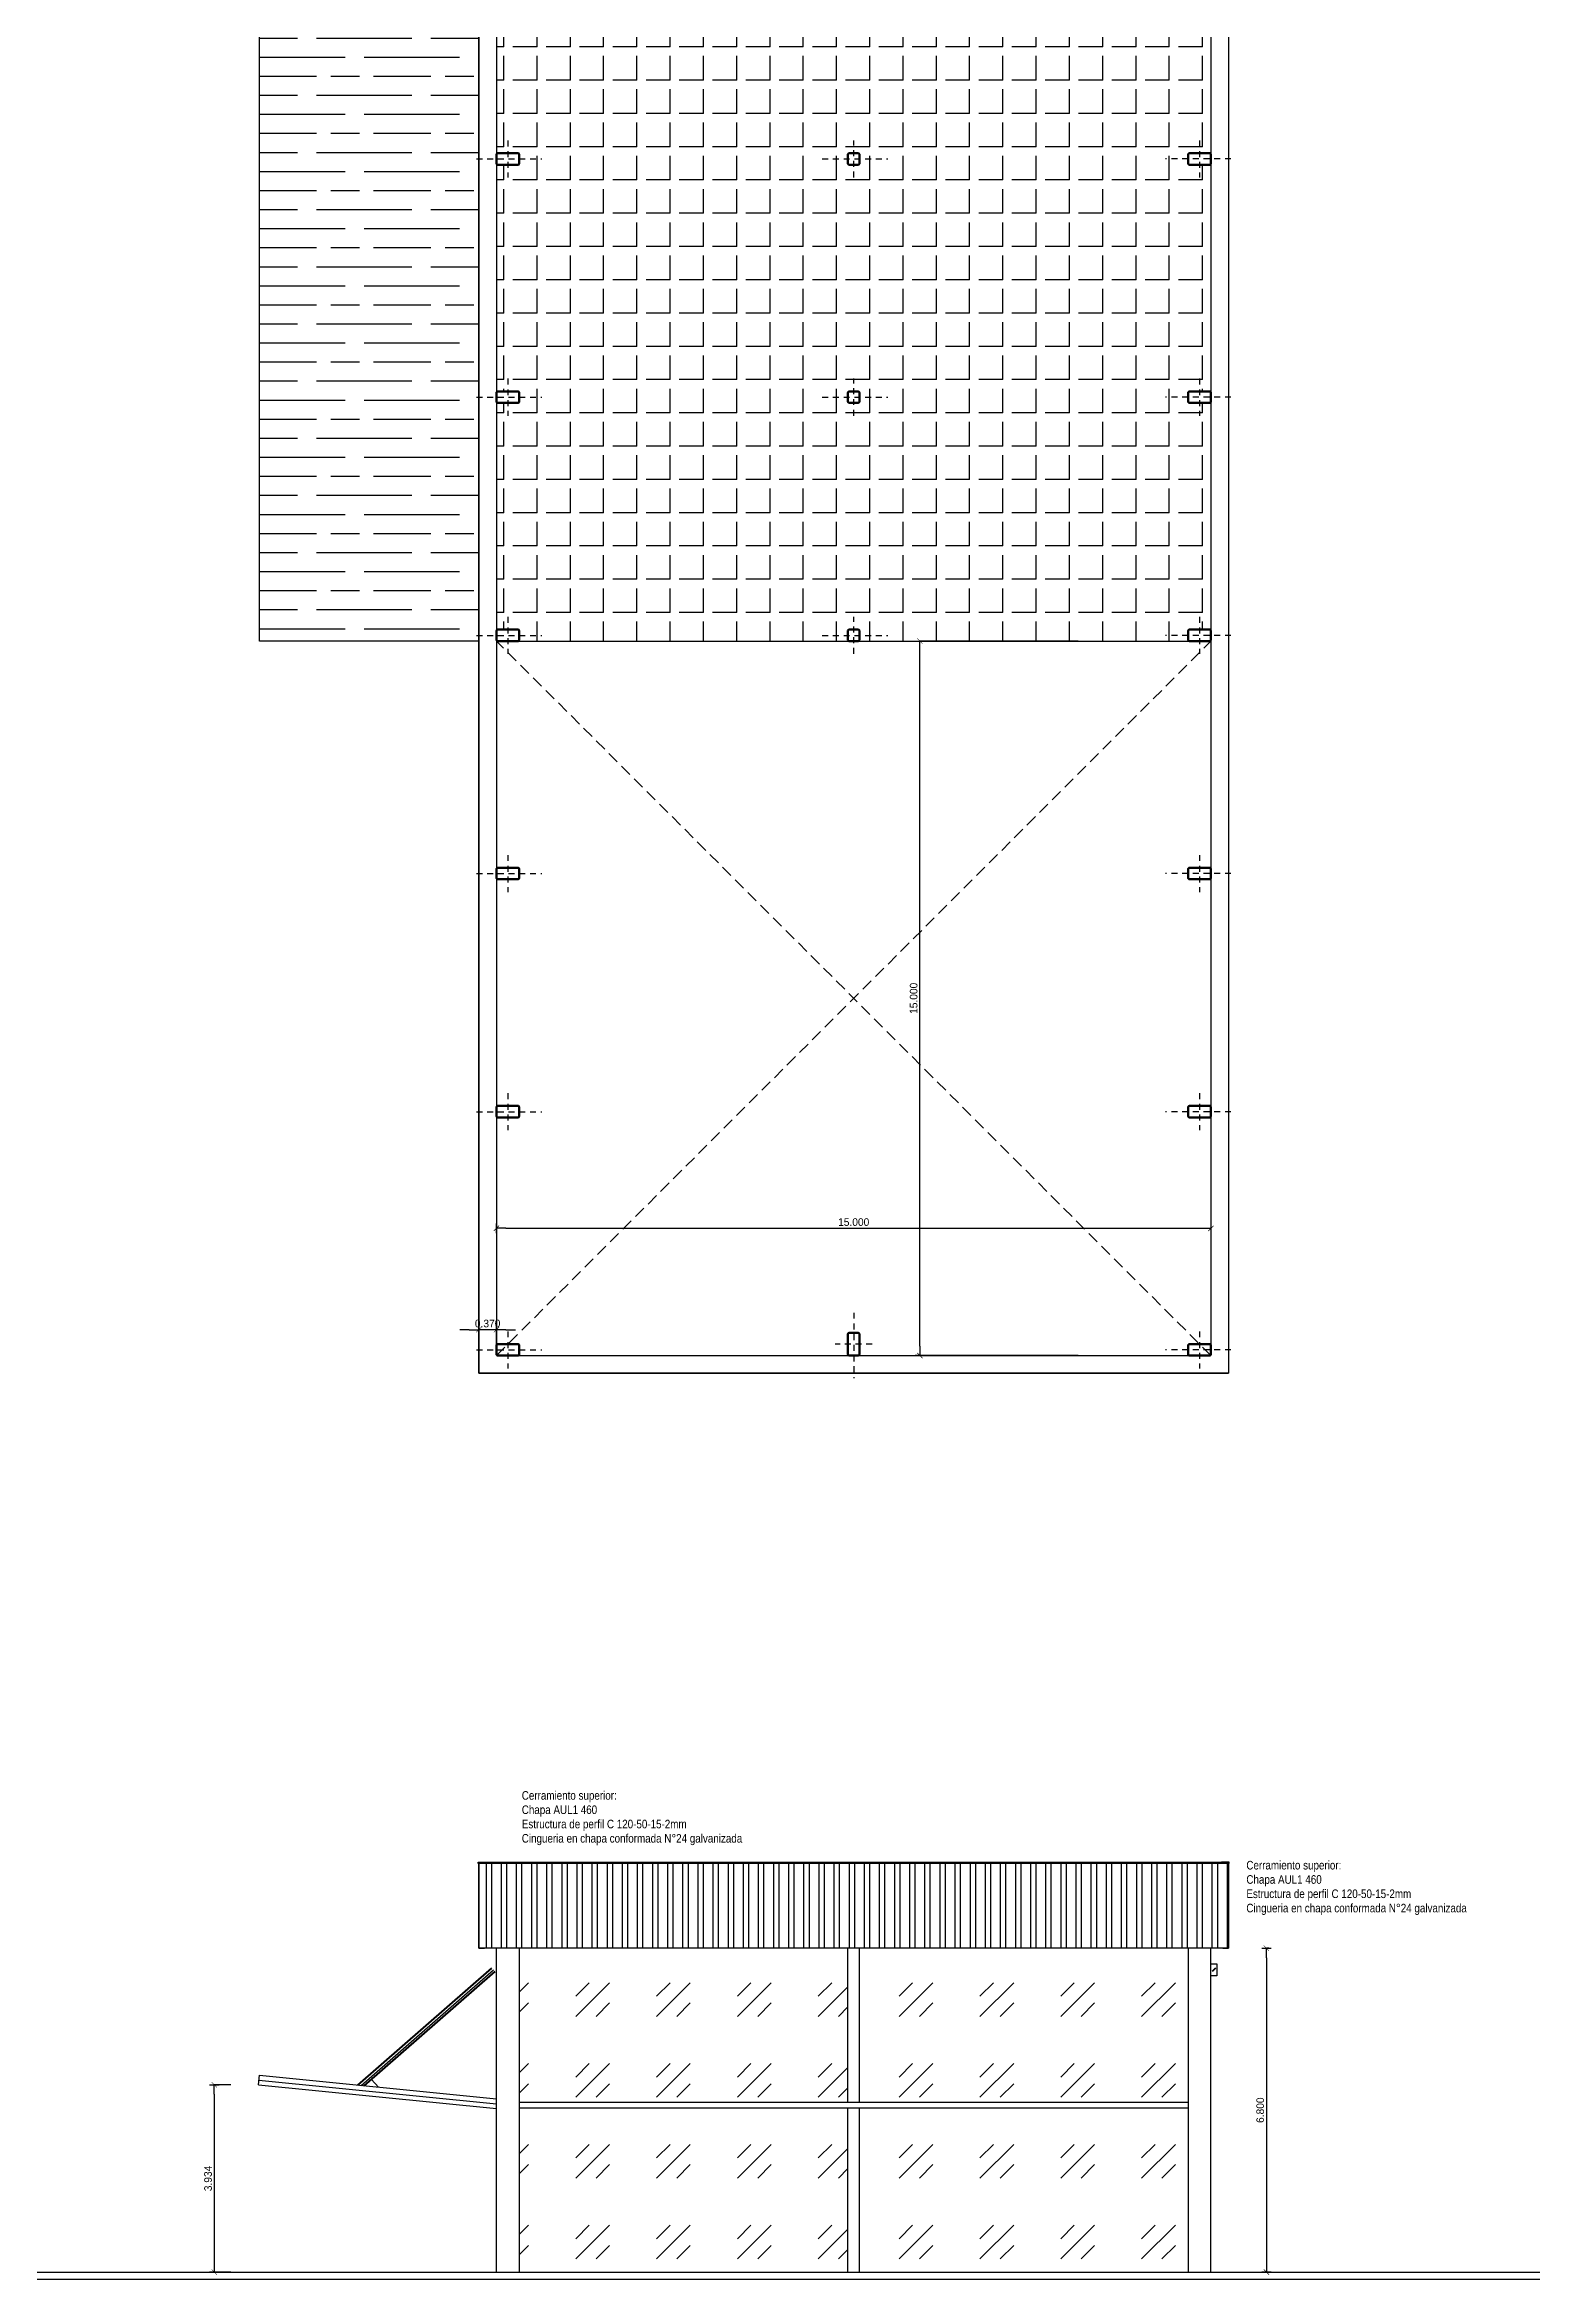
# Model space of a CAD drawing. Header units: millimetres. Extents: x -20 to 118, y -57 to 37.
# Drawn here: x 21.09 to 52.33, y -56.64 to -9.73 of the extents above; entities that cross this region are included whole.
import ezdxf

# ---------------------------------------------------------------- set-up
doc = ezdxf.new("R2010")
doc.units = ezdxf.units.MM
for name, pattern in [('ES00-PB-CAJA EDIFICADA$0$HIDDEN2', [0.1875, 0.125, -0.0625]), ('HIDDEN', [0.375, 0.25, -0.125]), ('RAYITAS', [0.375, 0.25, -0.125])]:
    doc.linetypes.add(name, pattern=pattern)
doc.layers.get('0').update_dxf_attribs({"linetype": 'CONTINUOUS'})
doc.layers.get('Defpoints').update_dxf_attribs({"linetype": 'CONTINUOUS'})
doc.layers.add('TEXTO', color=7, linetype='CONTINUOUS', lineweight=25)
doc.dimstyles.new('CABREADAS', dxfattribs={"dimtxt": 0.16, "dimasz": 0.2, "dimexe": 0, "dimexo": 0.05, "dimgap": 0.05, "dimtad": 1, "dimdec": 3, "dimzin": 0, "dimdsep": 46, "dimtxsty": 'Standard', "dimblk": 'COTA_N', "dimcen": 0.1, "dimclrd": 256, "dimclrt": 256, "dimadec": 0, "dimazin": 0, "dimtfac": 1, "dimtdec": 3, "dimtix": 1, "dimtmove": 2, "dimatfit": 3, "dimldrblk": 'COTA_N', "dimfxl": 0, "dimtolj": 1, "dimtzin": 0, "dimarcsym": 0})

# ---------------------------------------------------------------- blocks, each defined once
blk = doc.blocks.new('COTA_N')
for p, q in [((-1, 0), (0, 0)), ((0, 0.5), (0, -0.5))]:
    blk.add_line(p, q)
at = {"const_width": 0.065}
blk.add_lwpolyline([(0.14, 0.14), (0.28, 0.28), (0, 0), (-0.14, -0.14), (-0.28, -0.28)], dxfattribs=at)
blk = doc.blocks.new('*D209')
at = {"lineweight": -2, "transparency": 16777216}
for p, q in [((30.009, -36.709), (29.809, -36.709)), ((30.579, -36.709), (30.209, -36.709)), ((30.779, -36.709), (30.979, -36.709))]:
    blk.add_line(p, q, dxfattribs=at)
at = {"color": 0, "lineweight": -2, "transparency": 16777216}
for p, q in [((30.209, -37.082), (30.209, -36.709)), ((30.579, -37.082), (30.579, -36.709))]:
    blk.add_line(p, q, dxfattribs=at)
at = {"layer": 'Defpoints', "color": 0, "transparency": 16777216}
for p in [(30.209, -36.709), (30.209, -37.132), (30.579, -37.132)]:
    blk.add_point(p, dxfattribs=at)
at = {"lineweight": -2, "transparency": 16777216, "xscale": 0.2, "yscale": 0.2, "zscale": 0.2}
blk.add_blockref('COTA_N', (30.209, -36.709), dxfattribs=at)
at = {"lineweight": -2, "transparency": 16777216, "xscale": 0.2, "yscale": 0.2, "zscale": 0.2, "rotation": 180}
blk.add_blockref('COTA_N', (30.579, -36.709), dxfattribs=at)
at = {"transparency": 16777216, "insert": (30.394, -36.579), "char_height": 0.16, "attachment_point": 5}
blk.add_mtext('\\A1;0.370', dxfattribs=at)
blk = doc.blocks.new('*D210')
at = {"color": 0, "lineweight": -2, "transparency": 16777216}
for p, q in [((46.794, -49.693), (46.744, -49.693)), ((45.996, -56.493), (46.744, -56.493))]:
    blk.add_line(p, q, dxfattribs=at)
at = {"lineweight": -2, "transparency": 16777216}
blk.add_line((46.744, -49.893), (46.744, -56.293), dxfattribs=at)
at = {"layer": 'Defpoints', "color": 0, "transparency": 16777216}
for p in [(46.744, -49.693), (45.946, -56.493), (46.744, -56.493)]:
    blk.add_point(p, dxfattribs=at)
at = {"lineweight": -2, "transparency": 16777216, "xscale": 0.2, "yscale": 0.2, "zscale": 0.2}
for p, rotation in [((46.744, -49.693), 90), ((46.744, -56.493), 270)]:
    blk.add_blockref('COTA_N', p, dxfattribs=dict(at, rotation=rotation))
at = {"transparency": 16777216, "insert": (46.614, -53.093), "char_height": 0.16, "attachment_point": 5, "rotation": 90}
blk.add_mtext('\\A1;6.800', dxfattribs=at)
blk = doc.blocks.new('*D357')
at = {"color": 0, "lineweight": -2, "transparency": 16777216}
for p, q in [((30.579, -34.022), (30.579, -34.58)), ((45.579, -34.022), (45.579, -34.58))]:
    blk.add_line(p, q, dxfattribs=at)
at = {"lineweight": -2, "transparency": 16777216}
blk.add_line((30.779, -34.58), (45.379, -34.58), dxfattribs=at)
at = {"layer": 'Defpoints', "color": 0, "transparency": 16777216}
for p in [(30.579, -33.972), (45.579, -33.972), (45.579, -34.58)]:
    blk.add_point(p, dxfattribs=at)
at = {"lineweight": -2, "transparency": 16777216, "xscale": 0.2, "yscale": 0.2, "zscale": 0.2, "rotation": 180}
blk.add_blockref('COTA_N', (30.579, -34.58), dxfattribs=at)
at = {"lineweight": -2, "transparency": 16777216, "xscale": 0.2, "yscale": 0.2, "zscale": 0.2}
blk.add_blockref('COTA_N', (45.579, -34.58), dxfattribs=at)
at = {"transparency": 16777216, "insert": (38.079, -34.45), "char_height": 0.16, "attachment_point": 5}
blk.add_mtext('\\A1;15.000', dxfattribs=at)
blk = doc.blocks.new('*D358')
at = {"color": 0, "lineweight": -2, "transparency": 16777216}
for p, q in [((42.791, -22.252), (39.468, -22.252)), ((42.791, -37.252), (39.468, -37.252))]:
    blk.add_line(p, q, dxfattribs=at)
at = {"lineweight": -2, "transparency": 16777216}
blk.add_line((39.468, -37.052), (39.468, -22.452), dxfattribs=at)
at = {"layer": 'Defpoints', "color": 0, "transparency": 16777216}
for p in [(39.468, -22.252), (42.841, -22.252), (42.841, -37.252)]:
    blk.add_point(p, dxfattribs=at)
at = {"lineweight": -2, "transparency": 16777216, "xscale": 0.2, "yscale": 0.2, "zscale": 0.2}
for p, rotation in [((39.468, -22.252), 90), ((39.468, -37.252), 270)]:
    blk.add_blockref('COTA_N', p, dxfattribs=dict(at, rotation=rotation))
at = {"transparency": 16777216, "insert": (39.338, -29.752), "char_height": 0.16, "attachment_point": 5, "rotation": 90}
blk.add_mtext('\\A1;15.000', dxfattribs=at)
blk = doc.blocks.new('*D359')
at = {"color": 0, "lineweight": -2, "transparency": 16777216}
for p, q in [((25.001, -52.559), (24.655, -52.559)), ((25.001, -56.493), (24.655, -56.493))]:
    blk.add_line(p, q, dxfattribs=at)
at = {"lineweight": -2, "transparency": 16777216}
blk.add_line((24.655, -52.759), (24.655, -56.293), dxfattribs=at)
at = {"layer": 'Defpoints', "color": 0, "transparency": 16777216}
for p in [(25.051, -52.559), (24.655, -56.493), (25.051, -56.493)]:
    blk.add_point(p, dxfattribs=at)
at = {"lineweight": -2, "transparency": 16777216, "xscale": 0.2, "yscale": 0.2, "zscale": 0.2}
for p, rotation in [((24.655, -52.559), 90), ((24.655, -56.493), 270)]:
    blk.add_blockref('COTA_N', p, dxfattribs=dict(at, rotation=rotation))
at = {"transparency": 16777216, "insert": (24.525, -54.526), "char_height": 0.16, "attachment_point": 5, "rotation": 90}
blk.add_mtext('\\A1;3.934', dxfattribs=at)

msp = doc.modelspace()

# ---------------------------------------------------------------- hatches: boundary and pattern name
h = msp.add_hatch()
h.set_pattern_fill('GOST_WOOD', color=256, scale=0.2, angle=90)
h.paths.add_polyline_path([(30.2093, 8.3583), (25.602, 8.3583), (25.602, -22.2517), (30.2093, -22.2517)])
h = msp.add_hatch()
h.set_pattern_fill('ANGLE', color=256, scale=0.1, angle=90)
h.set_pattern_definition([(90, (0, 0), (-0.6985, 4e-17), [0.508, -0.1905]), (180, (0, 0), (-9e-17, -0.6985), [0.508, -0.1905])])
h.paths.add_polyline_path([(45.5793, -2.2517), (45.0993, -2.2517), (45.0993, -2.0117), (45.5793, -2.0117), (45.5793, 2.7483), (45.0993, 2.7483), (45.0993, 2.9883), (45.5793, 2.9883), (45.5793, 7.7483), (45.0993, 7.7483), (45.0993, 7.9883), (45.3393, 7.9883), (45.3393, 8.3583), (38.0862, 8.3583), (38.0862, 8.3182, -0.4142042), (38.5292, 7.8613), (38.7742, 7.8613), (38.7935, 7.8683), (38.5293, 7.8683, -1), (37.6293, 7.8683), (37.4191, 7.8683), (37.2983, 7.8613), (37.6293, 7.8613, -0.4187394), (38.0793, 8.3183), (30.2093, 8.3583), (30.2093, 2.8683), (30.5793, 2.8683), (30.5793, 2.9683), (30.5793, 7.5435), (30.3831, 7.8683), (30.6018, 8.2303), (30.8233, 8.2302, 1.0001271), (30.8153, 8.2302, 0.9998729), (30.8233, 8.2302), (30.6018, 8.2303), (30.3831, 7.8683), (30.5793, 7.5435), (30.5793, 2.9883), (31.0593, 2.9883), (31.0593, 2.7483), (30.5793, 2.7483), (30.5793, -2.0117), (31.0593, -2.0117), (31.0593, -2.2517), (30.5793, -2.2517), (30.5793, -7.0117), (31.0593, -7.0117), (31.0593, -7.2517), (30.5793, -7.2517), (30.5793, -12.0117), (31.0593, -12.0117), (31.0593, -12.2517), (30.5793, -12.2517), (30.5793, -17.0117), (31.0593, -17.0117), (31.0593, -17.2517), (30.5793, -17.2517), (30.5793, -22.0117), (31.0593, -22.0117), (31.0593, -22.2517), (37.9593, -22.2517), (37.9593, -22.0117), (38.1993, -22.0117), (38.1993, -22.2517), (45.0993, -22.2517), (45.0993, -22.0117), (45.5793, -22.0117), (45.5793, -17.2517), (45.0993, -17.2517), (45.0993, -17.0117), (45.5793, -17.0117), (45.5793, -12.2517), (45.0993, -12.2517), (45.0993, -12.0117), (45.5793, -12.0117), (45.5793, -7.2517), (45.0993, -7.2517), (45.0993, -7.0117), (45.5793, -7.0117)])
h.paths.add_polyline_path([(37.9593, -2.0117), (38.1993, -2.0117), (38.1993, -2.2517), (37.9593, -2.2517)], flags=16)
h.paths.add_polyline_path([(37.9593, -7.0117), (38.1993, -7.0117), (38.1993, -7.2517), (37.9593, -7.2517)], flags=16)
h.paths.add_polyline_path([(37.9593, 2.7483), (37.9593, 2.9883), (38.1993, 2.9883), (38.1993, 2.7483)], flags=16)
h.paths.add_polyline_path([(38.1993, -12.0117), (38.1993, -12.2517), (37.9593, -12.2517), (37.9593, -12.0117)], flags=16)
h.paths.add_polyline_path([(31.2366, 7.8662, -3.7125937), (31.2366, 7.8703), (31.0281, 8.2301), (31.2383, 7.8683)], flags=16)
h.paths.add_polyline_path([(30.5793, 7.7483), (30.5793, 7.9883), (31.0593, 7.9883), (31.0593, 7.7483)], flags=16)
h.paths.add_polyline_path([(38.1993, -17.0117), (38.1993, -17.2517), (37.9593, -17.2517), (37.9593, -17.0117)], flags=16)
at = {"linetype": 'ES00-PB-CAJA EDIFICADA$0$HIDDEN2'}
h = msp.add_hatch(dxfattribs=at)
h.set_pattern_fill('STEEL', color=3, scale=0.1, angle=45)
h.set_pattern_definition([(90, (0, 6.57405), (-0.3175, 0), []), (90, (-0.11225, 6.6863), (-0.3175, 0), [])])
h.paths.add_polyline_path([(30.2093, -47.9113), (30.2093, -49.6935), (45.9493, -49.6935), (45.9493, -47.9113)])
h = msp.add_hatch()
h.set_pattern_fill('GOST_GLASS', color=256, scale=0.2)
h.set_pattern_definition([(45, (0, 6.574), (1.697056, 0), [1, -1.4]), (45, (0.4243, 6.574), (1.697056, 0), [0.4, -2]), (45, (0, 6.9983), (1.697056, 0), [0.4, -2])])
h.paths.add_polyline_path([(37.9593, -52.9235), (37.9593, -49.6935), (31.0593, -49.6935), (31.0593, -52.9235)])
h.paths.add_polyline_path([(45.0993, -52.9235), (45.0993, -49.6935), (38.1993, -49.6935), (38.1993, -52.9235)])
h.paths.add_polyline_path([(45.0993, -56.4935), (45.0993, -53.0435), (38.1993, -53.0435), (38.1993, -53.4935), (38.1993, -56.4935), (38.3193, -56.4935)])
h.paths.add_polyline_path([(37.9593, -56.4935), (37.9593, -53.4935), (37.9593, -53.0435), (31.0593, -53.0435), (31.0593, -56.4935)])

# ---------------------------------------------------------------- linework, layer by layer
for p, q in [((25.602, -22.2517), (25.602, 8.3583)), ((30.2093, 8.3583), (30.2093, -37.6217)), ((30.5793, 7.9883), (30.5793, -37.0117)), ((45.5793, 7.9883), (45.5793, -37.0117)), ((45.9493, 8.3583), (45.9493, -37.6217)), ((30.2093, -22.2517), (25.602, -22.2517)), ((30.8193, -22.2517), (45.3393, -22.2517)), ((30.5793, -37.2517), (45.5793, -37.2517)), ((30.2093, -37.6217), (45.9493, -37.6217)), ((30.5793, -56.4935), (30.5793, -49.6935)), ((37.9593, -52.9235), (37.9593, -49.6935)), ((38.1993, -52.9235), (38.1993, -49.6935)), ((45.5793, -56.4935), (45.5793, -49.6935)), ((45.8293, -49.6935), (45.9493, -49.6935)), ((27.7367, -52.5737), (30.5176, -50.1465)), ((45.7035, -50.0215), (45.7035, -50.2715)), ((45.7035, -50.2715), (45.5785, -50.2715)), ((45.5792, -56.4935), (45.5792, -51.9935)), ((25.5821, -52.5591), (25.602, -52.3601)), ((25.592, -52.4596), (30.5801, -52.9586)), ((25.602, -52.3601), (30.5801, -52.8581)), ((28.101, -52.6101), (27.9583, -52.4466)), ((25.5821, -52.5591), (30.5801, -53.0591)), ((31.0592, -52.9235), (45.0993, -52.9235)), ((45.5793, -56.4935), (45.5793, -52.9935)), ((31.0592, -53.0435), (45.0993, -53.0435)), ((37.9593, -53.4935), (37.9593, -53.0435)), ((38.1993, -53.4935), (38.1993, -53.0435)), ((37.9593, -56.4935), (37.9593, -53.4935)), ((38.1993, -56.4935), (38.1993, -53.4935)), ((-10.136, -56.4935), (30.393, -56.4935)), ((-10.136, -56.6435), (30.393, -56.6435)), ((30.393, -56.4935), (93.917, -56.4935)), ((30.393, -56.6435), (117.7956, -56.6435)), ((37.8393, -56.4935), (38.3193, -56.4935))]:
    msp.add_line(p, q)
for p, q in [((30.1591, -12.1317), (31.5335, -12.1317)), ((30.8193, -11.743), (30.8193, -12.5205)), ((37.4191, -12.1317), (38.7935, -12.1317)), ((38.0793, -12.5205), (38.0793, -11.743)), ((45.9994, -12.1317), (44.6251, -12.1317)), ((45.3393, -11.743), (45.3393, -12.5205)), ((30.8193, -16.743), (30.8193, -17.5205)), ((38.0793, -17.5205), (38.0793, -16.743)), ((45.3393, -16.743), (45.3393, -17.5205)), ((30.1591, -17.1317), (31.5335, -17.1317)), ((37.4191, -17.1317), (38.7935, -17.1317)), ((45.9994, -17.1317), (44.6251, -17.1317)), ((30.8193, -21.743), (30.8193, -22.5205)), ((38.0793, -22.5205), (38.0793, -21.743)), ((45.3393, -21.743), (45.3393, -22.5205)), ((30.1591, -22.1317), (31.5335, -22.1317)), ((37.4191, -22.1317), (38.7935, -22.1317)), ((45.9994, -22.1317), (44.6251, -22.1317)), ((30.1591, -27.1317), (31.5335, -27.1317)), ((30.8193, -26.743), (30.8193, -27.5205)), ((45.9994, -27.1317), (44.6251, -27.1317)), ((45.3393, -26.743), (45.3393, -27.5205)), ((30.8193, -31.743), (30.8193, -32.5205)), ((45.3393, -31.743), (45.3393, -32.5205)), ((30.1591, -32.1317), (31.5335, -32.1317)), ((45.9994, -32.1317), (44.6251, -32.1317)), ((38.0793, -36.3516), (38.0793, -37.7259)), ((30.8193, -36.743), (30.8193, -37.5205)), ((38.4681, -37.0117), (37.6905, -37.0117)), ((45.3393, -36.743), (45.3393, -37.5205)), ((30.1591, -37.1317), (31.5335, -37.1317)), ((45.9994, -37.1317), (44.6251, -37.1317))]:
    msp.add_line(p, q, dxfattribs=at)
at = {"linetype": 'HIDDEN'}
for p, q in [((45.5793, -37.2517), (30.5793, -22.2517)), ((30.5793, -37.2517), (45.5793, -22.2517))]:
    msp.add_line(p, q, dxfattribs=at)
at = {"color": 3, "lineweight": 30}
for p, q in [((30.1937, -47.9113), (30.1937, -47.8847)), ((30.1937, -47.8847), (30.3573, -47.8847)), ((45.9649, -47.9113), (30.1937, -47.9113)), ((45.9649, -47.8847), (45.8013, -47.8847)), ((45.9649, -47.9113), (45.9649, -47.8847))]:
    msp.add_line(p, q, dxfattribs=at)
at = {"linetype": 'RAYITAS'}
msp.add_line((30.1937, -47.8847), (45.9649, -47.8847), dxfattribs=at)
at = {"lineweight": 35}
for p, q in [((30.2093, -49.6935), (30.2093, -47.9014)), ((45.9493, -49.6935), (45.9493, -47.9014)), ((30.2093, -49.6935), (30.3293, -49.6935))]:
    msp.add_line(p, q, dxfattribs=at)
at = {"color": 1, "lineweight": 40}
for p, q in [((27.6685, -52.5668), (30.4847, -50.1088)), ((27.8049, -52.5805), (30.5504, -50.1841)), ((45.6739, -50.1088), (45.6081, -50.1841))]:
    msp.add_line(p, q, dxfattribs=at)
at = {"ltscale": 0.028}
msp.add_line((45.5785, -50.0215), (45.7035, -50.0215), dxfattribs=at)
at = {"color": 3}
msp.add_lwpolyline([(30.2093, 8.3583), (45.9493, 8.3583), (45.9493, -37.6217), (30.2093, -37.6217)], close=True, dxfattribs=at)
at = {"lineweight": 50}
for points in [[(30.5993, -12.0117), (31.0393, -12.0117), (31.0593, -12.0317), (31.0593, -12.2317), (31.0393, -12.2517), (30.5993, -12.2517), (30.5793, -12.2317), (30.5793, -12.0317)], [(37.9793, -12.2517), (38.1793, -12.2517), (38.1993, -12.2317), (38.1993, -12.0317), (38.1793, -12.0117), (37.9793, -12.0117), (37.9593, -12.0317), (37.9593, -12.2317)], [(45.5593, -12.0117), (45.1193, -12.0117), (45.0993, -12.0317), (45.0993, -12.2317), (45.1193, -12.2517), (45.5593, -12.2517), (45.5793, -12.2317), (45.5793, -12.0317)], [(30.5993, -17.0117), (31.0393, -17.0117), (31.0593, -17.0317), (31.0593, -17.2317), (31.0393, -17.2517), (30.5993, -17.2517), (30.5793, -17.2317), (30.5793, -17.0317)], [(37.9793, -17.2517), (38.1793, -17.2517), (38.1993, -17.2317), (38.1993, -17.0317), (38.1793, -17.0117), (37.9793, -17.0117), (37.9593, -17.0317), (37.9593, -17.2317)], [(45.5593, -17.0117), (45.1193, -17.0117), (45.0993, -17.0317), (45.0993, -17.2317), (45.1193, -17.2517), (45.5593, -17.2517), (45.5793, -17.2317), (45.5793, -17.0317)], [(30.5993, -22.0117), (31.0393, -22.0117), (31.0593, -22.0317), (31.0593, -22.2317), (31.0393, -22.2517), (30.5993, -22.2517), (30.5793, -22.2317), (30.5793, -22.0317)], [(37.9793, -22.2517), (38.1793, -22.2517), (38.1993, -22.2317), (38.1993, -22.0317), (38.1793, -22.0117), (37.9793, -22.0117), (37.9593, -22.0317), (37.9593, -22.2317)], [(45.5593, -22.0117), (45.1193, -22.0117), (45.0993, -22.0317), (45.0993, -22.2317), (45.1193, -22.2517), (45.5593, -22.2517), (45.5793, -22.2317), (45.5793, -22.0317)], [(30.5993, -27.0117), (31.0393, -27.0117), (31.0593, -27.0317), (31.0593, -27.2317), (31.0393, -27.2517), (30.5993, -27.2517), (30.5793, -27.2317), (30.5793, -27.0317)], [(45.5593, -27.0117), (45.1193, -27.0117), (45.0993, -27.0317), (45.0993, -27.2317), (45.1193, -27.2517), (45.5593, -27.2517), (45.5793, -27.2317), (45.5793, -27.0317)], [(30.5993, -32.0117), (31.0393, -32.0117), (31.0593, -32.0317), (31.0593, -32.2317), (31.0393, -32.2517), (30.5993, -32.2517), (30.5793, -32.2317), (30.5793, -32.0317)], [(45.5593, -32.0117), (45.1193, -32.0117), (45.0993, -32.0317), (45.0993, -32.2317), (45.1193, -32.2517), (45.5593, -32.2517), (45.5793, -32.2317), (45.5793, -32.0317)], [(30.5993, -37.0117), (31.0393, -37.0117), (31.0593, -37.0317), (31.0593, -37.2317), (31.0393, -37.2517), (30.5993, -37.2517), (30.5793, -37.2317), (30.5793, -37.0317)], [(38.1993, -36.7917), (38.1993, -37.2317), (38.1793, -37.2517), (37.9793, -37.2517), (37.9593, -37.2317), (37.9593, -36.7917), (37.9793, -36.7717), (38.1793, -36.7717)], [(45.5593, -37.0117), (45.1193, -37.0117), (45.0993, -37.0317), (45.0993, -37.2317), (45.1193, -37.2517), (45.5593, -37.2517), (45.5793, -37.2317), (45.5793, -37.0317)]]:
    msp.add_lwpolyline(points, close=True, dxfattribs=at)
at = {"color": 3, "lineweight": 30}
msp.add_lwpolyline([(30.2093, -47.8847), (45.9493, -47.8847), (45.9493, -49.6935), (30.2093, -49.6935)], close=True, dxfattribs=at)
for points in [[(30.5793, -56.4935), (30.5793, -49.6935)], [(31.0593, -49.6935), (31.0593, -56.4935)], [(45.0993, -49.6935), (45.0993, -56.4935)], [(45.5793, -56.4935), (45.5793, -49.6935)]]:
    msp.add_lwpolyline(points)

# ---------------------------------------------------------------- texts
at = {"layer": 'TEXTO', "char_height": 0.18, "width": 6.233314, "attachment_point": 4}
for insert in [(31.1111, -46.9627), (46.3229, -48.427)]:
    msp.add_mtext('{\\fArial Narrow|b0|i0|c0|p34;Cerramiento superior:\\PChapa AUL1 460\\PEstructura de perfil C 120-50-15-2mm\\PCingueria en chapa conformada N°24 galvanizada}', dxfattribs=dict(at, insert=insert))

# ---------------------------------------------------------------- dimensions: what is measured, and where the dimension line sits
for base, p1, p2, picture, middle in [((39.4681, -22.2517), (42.841, -37.2517), (42.841, -22.2517), '*D358', (39.3381, -29.7517)), ((46.7437, -56.4935), (46.7437, -49.6935), (45.9461, -56.4935), '*D210', (46.6137, -53.0935)), ((24.6545, -56.4935), (25.0514, -52.5591), (25.0514, -56.4935), '*D359', (24.5245, -54.5263))]:
    dim = msp.add_linear_dim(base=base, p1=p1, p2=p2, angle=90, dimstyle='CABREADAS', override={"dimfxl": 1.25})
    dim.commit()
    dim.dimension.update_dxf_attribs({"geometry": picture, "text_midpoint": middle})
for base, p1, p2, picture, middle in [((45.5793, -34.5805), (30.5793, -33.9723), (45.5793, -33.9723), '*D357', (38.0793, -34.4505)), ((30.2093, -36.7094), (30.5793, -37.1317), (30.2093, -37.1317), '*D209', (30.3943, -36.5794))]:
    dim = msp.add_linear_dim(base=base, p1=p1, p2=p2, dimstyle='CABREADAS', override={"dimfxl": 1.25})
    dim.commit()
    dim.dimension.update_dxf_attribs({"geometry": picture, "text_midpoint": middle})

doc.saveas('drawing.dxf')
